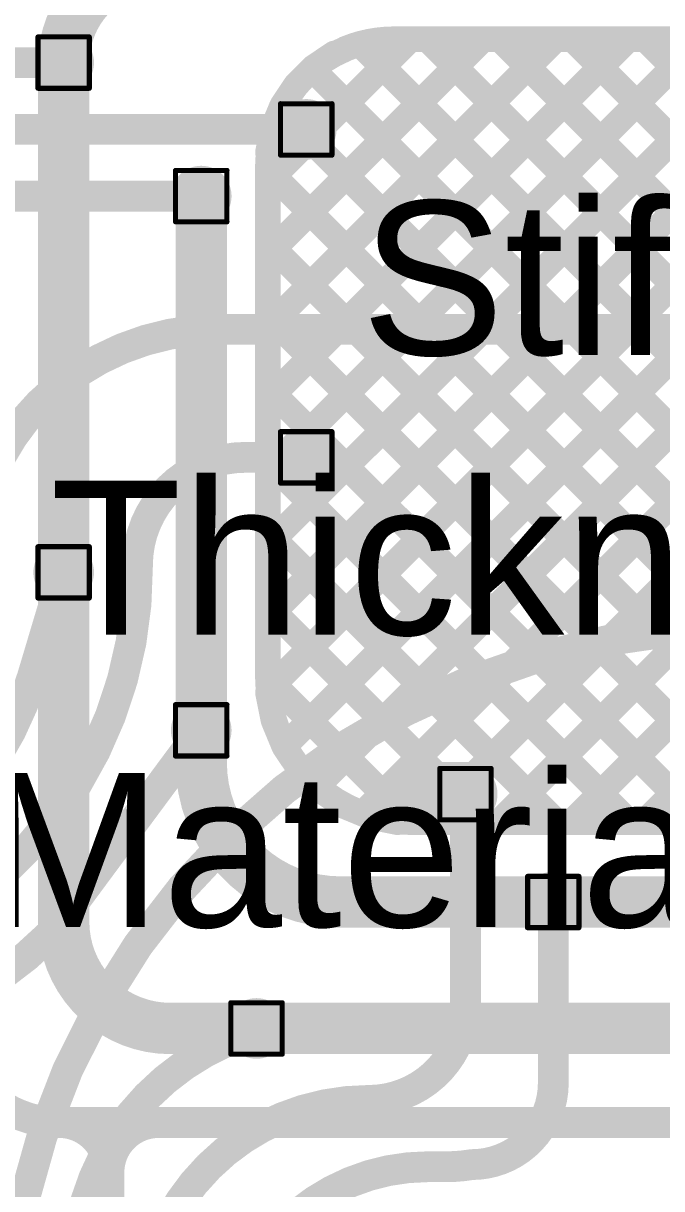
# Model space of a CAD drawing. Header units: inches. Extents: x 3 to 457, y -41 to 239.
# Drawn here: x 100.86 to 107.17, y 116.46 to 128 of the extents above; entities that cross this region are included whole.
import ezdxf

# ---------------------------------------------------------------- set-up
doc = ezdxf.new("R2010")
doc.units = ezdxf.units.IN
for name, color, linetype in [('Bottom Layer', 5, 'Continuous'), ('Drill Drawing', 1, 'Continuous'), ('Fabrication', 76, 'Continuous'), ('Top Layer', 1, 'Continuous'), ('Via Holes', 16, 'Continuous')]:
    doc.layers.add(name, color=color, linetype=linetype)
doc.styles.add('Arial', font='', dxfattribs={"height": 0.2})
doc.styles.get('Arial').set_extended_font_data('Arial')

msp = doc.modelspace()

# ---------------------------------------------------------------- hatches: boundary and pattern name
at = {"layer": 'Bottom Layer'}
h = msp.add_hatch(color=5, dxfattribs=at)
edge = h.paths.add_edge_path()
edge.add_arc((101.255, 127.607), 0.3, 0, 360)
h = msp.add_hatch(color=5, dxfattribs=at)
edge = h.paths.add_edge_path()
edge.add_arc((103.655, 126.946), 0.3, 0, 360)
h = msp.add_hatch(color=5, dxfattribs=at)
edge = h.paths.add_edge_path()
edge.add_arc((102.616, 126.286), 0.3, 0, 360)
h = msp.add_hatch(color=5, dxfattribs=at)
edge = h.paths.add_edge_path()
edge.add_arc((103.655, 123.701), 0.3, 0, 360)
h = msp.add_hatch(color=5, dxfattribs=at)
edge = h.paths.add_edge_path()
edge.add_arc((101.255, 122.563), 0.3, 0, 360)
h = msp.add_hatch(color=5, dxfattribs=at)
edge = h.paths.add_edge_path()
edge.add_arc((102.616, 121), 0.3, 0, 360)
h = msp.add_hatch(color=5, dxfattribs=at)
edge = h.paths.add_edge_path()
edge.add_arc((105.23, 120.369), 0.3, 0, 360)
h = msp.add_hatch(color=5, dxfattribs=at)
edge = h.paths.add_edge_path()
edge.add_arc((106.099, 119.301), 0.3, 0, 360)
h = msp.add_hatch(color=5, dxfattribs=at)
edge = h.paths.add_edge_path()
edge.add_arc((103.163, 118.05), 0.3, 0, 360)
at = {"layer": 'Top Layer'}
h = msp.add_hatch(color=1, dxfattribs=at)
edge = h.paths.add_edge_path()
edge.add_arc((101.255, 127.607), 0.3, 0, 360)
h = msp.add_hatch(color=1, dxfattribs=at)
edge = h.paths.add_edge_path()
edge.add_arc((103.655, 126.946), 0.3, 0, 360)
h = msp.add_hatch(color=1, dxfattribs=at)
edge = h.paths.add_edge_path()
edge.add_arc((102.616, 126.286), 0.3, 0, 360)
h = msp.add_hatch(color=1, dxfattribs=at)
edge = h.paths.add_edge_path()
edge.add_arc((103.655, 123.701), 0.3, 0, 360)
h = msp.add_hatch(color=1, dxfattribs=at)
edge = h.paths.add_edge_path()
edge.add_arc((101.255, 122.563), 0.3, 0, 360)
h = msp.add_hatch(color=1, dxfattribs=at)
edge = h.paths.add_edge_path()
edge.add_arc((102.616, 121), 0.3, 0, 360)
h = msp.add_hatch(color=1, dxfattribs=at)
edge = h.paths.add_edge_path()
edge.add_arc((105.23, 120.369), 0.3, 0, 360)
h = msp.add_hatch(color=1, dxfattribs=at)
edge = h.paths.add_edge_path()
edge.add_arc((106.099, 119.301), 0.3, 0, 360)
h = msp.add_hatch(color=1, dxfattribs=at)
edge = h.paths.add_edge_path()
edge.add_arc((103.163, 118.05), 0.3, 0, 360)
at = {"layer": 'Via Holes'}
h = msp.add_hatch(color=7, dxfattribs=at)
edge = h.paths.add_edge_path()
edge.add_arc((101.255, 127.607), 0.15, 0, 360)
h = msp.add_hatch(color=7, dxfattribs=at)
edge = h.paths.add_edge_path()
edge.add_arc((103.655, 126.946), 0.15, 0, 360)
h = msp.add_hatch(color=7, dxfattribs=at)
edge = h.paths.add_edge_path()
edge.add_arc((102.616, 126.286), 0.15, 0, 360)
h = msp.add_hatch(color=7, dxfattribs=at)
edge = h.paths.add_edge_path()
edge.add_arc((103.655, 123.701), 0.15, 0, 360)
h = msp.add_hatch(color=7, dxfattribs=at)
edge = h.paths.add_edge_path()
edge.add_arc((101.255, 122.563), 0.15, 0, 360)
h = msp.add_hatch(color=7, dxfattribs=at)
edge = h.paths.add_edge_path()
edge.add_arc((102.616, 121), 0.15, 0, 360)
h = msp.add_hatch(color=7, dxfattribs=at)
edge = h.paths.add_edge_path()
edge.add_arc((105.23, 120.369), 0.15, 0, 360)
h = msp.add_hatch(color=7, dxfattribs=at)
edge = h.paths.add_edge_path()
edge.add_arc((106.099, 119.301), 0.15, 0, 360)
h = msp.add_hatch(color=7, dxfattribs=at)
edge = h.paths.add_edge_path()
edge.add_arc((103.163, 118.05), 0.15, 0, 360)

# ---------------------------------------------------------------- linework, layer by layer
at = {"layer": 'Bottom Layer', "const_width": 0.305}
for points in [[(85.566, 127.607), (101.255, 127.607)], [(85.566, 126.946), (103.655, 126.946)], [(85.566, 126.286), (102.616, 126.286)], [(102.794, 124.968), (110.973, 124.968)], [(103.051, 123.701), (103.655, 123.701)], [(100.945, 121.527), (101.255, 122.563)], [(101.985, 122.637), (101.985, 122.623)], [(101.56, 119.574), (102.616, 121)], [(105.23, 120.369), (105.23, 120.396)], [(105.23, 118.296), (105.23, 120.369)], [(101.138, 119.003), (101.56, 119.574)], [(106.099, 117.509), (106.099, 119.301)], [(102.87, 117.922), (103.163, 118.05)], [(104.861, 116.682), (105.044, 116.682)]]:
    msp.add_lwpolyline(points, dxfattribs=at)
at = {"layer": 'Bottom Layer', "const_width": 0.152}
for points in [[(101.178, 127.607, 1), (101.331, 127.607, 1)], [(103.579, 126.946, 1), (103.731, 126.946, 1)], [(102.54, 126.286, 1), (102.692, 126.286, 1)], [(102.718, 124.968, 1), (102.87, 124.968, 1)], [(102.718, 124.968, 1), (102.87, 124.968, 1)], [(100.94, 124.231, 1), (101.092, 124.231, 1)], [(100.94, 124.231, 1), (101.092, 124.231, 1)], [(102.974, 123.701, 1), (103.127, 123.701, 1)], [(102.974, 123.701, 1), (103.127, 123.701, 1)], [(103.579, 123.701, 1), (103.731, 123.701, 1)], [(101.178, 122.563, 1), (101.331, 122.563, 1)], [(101.909, 122.637, 1), (102.061, 122.637, 1)], [(101.909, 122.637, 1), (102.061, 122.637, 1)], [(101.909, 122.623, 1), (102.061, 122.623, 1)], [(101.909, 122.623, 1), (102.061, 122.623, 1)], [(100.869, 121.527, 1), (101.021, 121.527, 1)], [(100.869, 121.527, 1), (101.021, 121.527, 1)], [(102.54, 121, 1), (102.692, 121, 1)], [(105.154, 120.396, 1), (105.306, 120.396, 1)], [(105.154, 120.369, 1), (105.306, 120.369, 1)], [(105.154, 120.369, 1), (105.306, 120.369, 1)], [(101.484, 119.574, 1), (101.636, 119.574, 1)], [(101.484, 119.574, 1), (101.636, 119.574, 1)], [(106.023, 119.301, 1), (106.175, 119.301, 1)], [(101.033, 118.97, 1), (101.186, 118.97, 1)], [(101.033, 118.97, 1), (101.186, 118.97, 1)], [(101.061, 119.003, 1), (101.214, 119.003, 1)], [(101.061, 119.003, 1), (101.214, 119.003, 1)], [(105.154, 118.296, 1), (105.306, 118.296, 1)], [(105.154, 118.296, 1), (105.306, 118.296, 1)], [(103.087, 118.05, 1), (103.239, 118.05, 1)], [(102.794, 117.922, 1), (102.947, 117.922, 1)], [(102.794, 117.922, 1), (102.947, 117.922, 1)], [(106.023, 117.509, 1), (106.175, 117.509, 1)], [(106.023, 117.509, 1), (106.175, 117.509, 1)], [(104.195, 117.338, 1), (104.348, 117.338, 1)], [(104.195, 117.338, 1), (104.348, 117.338, 1)], [(105.746, 116.901, 1), (105.898, 116.901, 1)], [(105.746, 116.901, 1), (105.898, 116.901, 1)], [(102.614, 116.682, 1), (102.766, 116.682, 1)], [(102.614, 116.682, 1), (102.766, 116.682, 1)], [(104.785, 116.682, 1), (104.937, 116.682, 1)], [(104.785, 116.682, 1), (104.937, 116.682, 1)], [(104.968, 116.682, 1), (105.12, 116.682, 1)], [(104.968, 116.682, 1), (105.12, 116.682, 1)], [(105.216, 116.703, 1), (105.369, 116.703, 1)], [(105.216, 116.703, 1), (105.369, 116.703, 1)]]:
    msp.add_lwpolyline(points, format="xyb", close=True, dxfattribs=at)
at = {"layer": 'Bottom Layer', "const_width": 0.305}
for points in [[(101.016, 124.231, -0.198912), (102.794, 124.968)], [(100.387, 122.712, -0.198912), (101.016, 124.231)], [(101.985, 122.637, -0.413654), (103.051, 123.701)], [(101.985, 122.623, -0.213712), (100.661, 119.597)], [(100.677, 114.192, -0.432701), (108.031, 122.022)], [(100.945, 121.527, -0.331581), (97.924, 119.276)], [(101.11, 118.97, -0.199265), (98.661, 117.955)], [(101.138, 119.003, -0.035563), (101.11, 118.97)], [(105.23, 118.296, -0.414214), (104.272, 117.338)], [(101.371, 115.632, -0.298251), (102.87, 117.922)], [(106.099, 117.509, -0.216964), (105.822, 116.901)], [(102.69, 116.682, -0.198912), (104.272, 117.338)], [(105.822, 116.901, -0.180981), (105.293, 116.703)], [(102.033, 115.097, -0.198912), (102.69, 116.682)], [(103.434, 116.091, -0.198912), (104.861, 116.682)], [(105.293, 116.703, -0.041918), (105.044, 116.682)]]:
    msp.add_lwpolyline(points, format="xyb", dxfattribs=at)
at = {"layer": 'Drill Drawing', "const_width": 0.0508}
for points in [[(101.001, 127.861), (101.509, 127.861)], [(101.001, 127.353), (101.001, 127.861)], [(101.509, 127.353), (101.509, 127.861)], [(101.001, 127.353), (101.509, 127.353)], [(103.401, 127.2), (103.909, 127.2)], [(103.401, 126.692), (103.401, 127.2)], [(103.909, 126.692), (103.909, 127.2)], [(103.401, 126.692), (103.909, 126.692)], [(102.362, 126.54), (102.87, 126.54)], [(102.362, 126.032), (102.362, 126.54)], [(102.87, 126.032), (102.87, 126.54)], [(102.362, 126.032), (102.87, 126.032)], [(103.401, 123.955), (103.909, 123.955)], [(103.401, 123.447), (103.401, 123.955)], [(103.909, 123.447), (103.909, 123.955)], [(103.401, 123.447), (103.909, 123.447)], [(101.001, 122.817), (101.509, 122.817)], [(101.001, 122.309), (101.001, 122.817)], [(101.509, 122.309), (101.509, 122.817)], [(101.001, 122.309), (101.509, 122.309)], [(102.362, 121.254), (102.87, 121.254)], [(102.362, 120.746), (102.362, 121.254)], [(102.87, 120.746), (102.87, 121.254)], [(102.362, 120.746), (102.87, 120.746)], [(104.976, 120.623), (105.484, 120.623)], [(104.976, 120.115), (104.976, 120.623)], [(105.484, 120.115), (105.484, 120.623)], [(104.976, 120.115), (105.484, 120.115)], [(105.845, 119.555), (106.353, 119.555)], [(105.845, 119.047), (105.845, 119.555)], [(106.353, 119.047), (106.353, 119.555)], [(105.845, 119.047), (106.353, 119.047)], [(102.909, 118.304), (103.417, 118.304)], [(102.909, 117.796), (102.909, 118.304)], [(103.417, 117.796), (103.417, 118.304)], [(102.909, 117.796), (103.417, 117.796)]]:
    msp.add_lwpolyline(points, dxfattribs=at)
at = {"layer": 'Drill Drawing', "const_width": 0.0254}
for points in [[(100.988, 127.861, 1), (101.013, 127.861, 1)], [(100.988, 127.861, 1), (101.013, 127.861, 1)], [(101.496, 127.861, 1), (101.521, 127.861, 1)], [(101.496, 127.861, 1), (101.521, 127.861, 1)], [(100.988, 127.353, 1), (101.013, 127.353, 1)], [(100.988, 127.353, 1), (101.013, 127.353, 1)], [(101.496, 127.353, 1), (101.521, 127.353, 1)], [(101.496, 127.353, 1), (101.521, 127.353, 1)], [(103.388, 127.2, 1), (103.414, 127.2, 1)], [(103.388, 127.2, 1), (103.414, 127.2, 1)], [(103.896, 127.2, 1), (103.922, 127.2, 1)], [(103.896, 127.2, 1), (103.922, 127.2, 1)], [(103.388, 126.692, 1), (103.414, 126.692, 1)], [(103.388, 126.692, 1), (103.414, 126.692, 1)], [(103.896, 126.692, 1), (103.922, 126.692, 1)], [(103.896, 126.692, 1), (103.922, 126.692, 1)], [(102.349, 126.54, 1), (102.375, 126.54, 1)], [(102.349, 126.54, 1), (102.375, 126.54, 1)], [(102.857, 126.54, 1), (102.883, 126.54, 1)], [(102.857, 126.54, 1), (102.883, 126.54, 1)], [(102.349, 126.032, 1), (102.375, 126.032, 1)], [(102.349, 126.032, 1), (102.375, 126.032, 1)], [(102.857, 126.032, 1), (102.883, 126.032, 1)], [(102.857, 126.032, 1), (102.883, 126.032, 1)], [(103.388, 123.955, 1), (103.414, 123.955, 1)], [(103.388, 123.955, 1), (103.414, 123.955, 1)], [(103.896, 123.955, 1), (103.922, 123.955, 1)], [(103.896, 123.955, 1), (103.922, 123.955, 1)], [(103.388, 123.447, 1), (103.414, 123.447, 1)], [(103.388, 123.447, 1), (103.414, 123.447, 1)], [(103.896, 123.447, 1), (103.922, 123.447, 1)], [(103.896, 123.447, 1), (103.922, 123.447, 1)], [(100.988, 122.817, 1), (101.013, 122.817, 1)], [(100.988, 122.817, 1), (101.013, 122.817, 1)], [(101.496, 122.817, 1), (101.521, 122.817, 1)], [(101.496, 122.817, 1), (101.521, 122.817, 1)], [(100.988, 122.309, 1), (101.013, 122.309, 1)], [(100.988, 122.309, 1), (101.013, 122.309, 1)], [(101.496, 122.309, 1), (101.521, 122.309, 1)], [(101.496, 122.309, 1), (101.521, 122.309, 1)], [(102.349, 121.254, 1), (102.375, 121.254, 1)], [(102.349, 121.254, 1), (102.375, 121.254, 1)], [(102.857, 121.254, 1), (102.883, 121.254, 1)], [(102.857, 121.254, 1), (102.883, 121.254, 1)], [(102.349, 120.746, 1), (102.375, 120.746, 1)], [(102.349, 120.746, 1), (102.375, 120.746, 1)], [(102.857, 120.746, 1), (102.883, 120.746, 1)], [(102.857, 120.746, 1), (102.883, 120.746, 1)], [(104.963, 120.623, 1), (104.988, 120.623, 1)], [(104.963, 120.623, 1), (104.988, 120.623, 1)], [(105.471, 120.623, 1), (105.496, 120.623, 1)], [(105.471, 120.623, 1), (105.496, 120.623, 1)], [(104.963, 120.115, 1), (104.988, 120.115, 1)], [(104.963, 120.115, 1), (104.988, 120.115, 1)], [(105.471, 120.115, 1), (105.496, 120.115, 1)], [(105.471, 120.115, 1), (105.496, 120.115, 1)], [(105.832, 119.555, 1), (105.857, 119.555, 1)], [(105.832, 119.555, 1), (105.857, 119.555, 1)], [(106.34, 119.555, 1), (106.365, 119.555, 1)], [(106.34, 119.555, 1), (106.365, 119.555, 1)], [(105.832, 119.047, 1), (105.857, 119.047, 1)], [(105.832, 119.047, 1), (105.857, 119.047, 1)], [(106.34, 119.047, 1), (106.365, 119.047, 1)], [(106.34, 119.047, 1), (106.365, 119.047, 1)], [(102.896, 118.304, 1), (102.922, 118.304, 1)], [(102.896, 118.304, 1), (102.922, 118.304, 1)], [(103.404, 118.304, 1), (103.43, 118.304, 1)], [(103.404, 118.304, 1), (103.43, 118.304, 1)], [(102.896, 117.796, 1), (102.922, 117.796, 1)], [(102.896, 117.796, 1), (102.922, 117.796, 1)], [(103.404, 117.796, 1), (103.43, 117.796, 1)], [(103.404, 117.796, 1), (103.43, 117.796, 1)]]:
    msp.add_lwpolyline(points, format="xyb", close=True, dxfattribs=at)
at = {"layer": 'Top Layer'}
for points, const_width in [([(101.255, 127.607, -0.215742), (101.582, 128.33)], 0.508), ([(104.045, 127.744, -0.04896), (104.278, 127.814)], 0.254), ([(104.279, 127.814, -0.048484), (104.519, 127.838)], 0.254), ([(103.276, 126.594, -0.303317), (104.045, 127.743)], 0.254), ([(104.699, 120.091, -0.414214), (103.276, 121.514)], 0.254), ([(103.993, 119.301, -0.414214), (102.616, 120.678)], 0.508), ([(102.309, 118.05, -0.414214), (101.255, 119.105)], 0.508), ([(101.212, 117.119, -0.414214), (100.152, 118.179)], 0.305), ([(101.212, 117.119, -0.414214), (101.703, 116.629)], 0.305), ([(101.703, 116.629, -0.414214), (102.193, 117.119)], 0.305)]:
    msp.add_lwpolyline(points, format="xyb", dxfattribs=dict(at, const_width=const_width))
for points, const_width in [([(103.276, 122.835), (108.279, 127.838)], 0.254), ([(103.276, 123.554), (107.561, 127.838)], 0.254), ([(103.276, 122.117), (108.998, 127.838)], 0.254), ([(103.276, 125.709), (105.406, 127.838)], 0.254), ([(103.276, 126.427), (104.687, 127.838)], 0.254), ([(103.276, 124.272), (106.843, 127.838)], 0.254), ([(103.276, 124.991), (106.124, 127.838)], 0.254), ([(103.281, 121.403), (109.716, 127.838)], 0.254), ([(103.443, 120.846), (110.435, 127.838)], 0.254), ([(103.76, 120.445), (111.153, 127.838)], 0.254), ([(103.76, 120.445), (111.153, 127.838)], 0.254), ([(104.182, 127.791), (111.882, 120.091)], 0.254), ([(104.211, 120.178), (111.871, 127.838)], 0.254), ([(104.521, 127.838), (124.839, 127.838)], 0.254), ([(104.843, 120.091), (112.59, 127.838)], 0.254), ([(104.853, 127.838), (112.6, 120.091)], 0.254), ([(105.561, 120.091), (113.308, 127.838)], 0.254), ([(105.572, 127.838), (113.319, 120.091)], 0.254), ([(106.28, 120.091), (114.027, 127.838)], 0.254), ([(106.29, 127.838), (114.037, 120.091)], 0.254), ([(106.998, 120.091), (114.745, 127.838)], 0.254), ([(107.009, 127.838), (114.756, 120.091)], 0.254), ([(101.255, 122.563), (101.255, 127.607)], 0.508), ([(103.728, 127.56), (103.931, 127.697)], 0.254), ([(103.554, 127.387), (103.728, 127.56)], 0.254), ([(103.714, 127.541), (111.163, 120.091)], 0.254), ([(103.418, 127.183), (103.554, 127.387)], 0.254), ([(103.324, 126.957), (103.418, 127.183)], 0.254), ([(103.401, 127.136), (110.445, 120.091)], 0.254), ([(103.276, 126.716), (103.324, 126.957)], 0.254), ([(103.276, 121.514), (103.276, 126.594)], 0.254), ([(103.276, 121.514), (103.276, 126.594)], 0.254), ([(103.276, 126.541), (109.727, 120.091)], 0.254), ([(102.616, 121), (102.616, 126.286)], 0.508), ([(103.276, 125.823), (109.008, 120.091)], 0.254), ([(103.276, 125.105), (108.29, 120.091)], 0.254), ([(103.276, 124.386), (107.571, 120.091)], 0.254), ([(103.276, 123.668), (106.853, 120.091)], 0.254), ([(103.276, 122.949), (106.135, 120.091)], 0.254), ([(101.255, 119.105), (101.255, 122.563)], 0.508), ([(103.276, 122.231), (105.416, 120.091)], 0.254), ([(103.276, 121.512), (104.698, 120.091)], 0.254), ([(103.276, 121.374), (103.331, 121.099)], 0.254), ([(102.616, 120.678), (102.616, 121)], 0.508), ([(103.331, 121.099), (103.438, 120.84)], 0.254), ([(103.438, 120.84), (103.594, 120.607)], 0.254), ([(103.594, 120.607), (103.792, 120.409)], 0.254), ([(104.672, 120.369), (105.23, 120.369)], 0.635), ([(103.792, 120.409), (104.025, 120.253)], 0.254), ([(104.025, 120.253), (104.284, 120.146)], 0.254), ([(104.284, 120.146), (104.559, 120.091)], 0.254), ([(104.699, 120.091), (124.562, 120.091)], 0.254), ([(103.993, 119.301), (106.099, 119.301)], 0.508), ([(106.099, 119.301), (112.264, 119.301)], 0.508), ([(102.309, 118.05), (103.163, 118.05)], 0.508), ([(103.163, 118.05), (109.719, 118.05)], 0.508), ([(101.212, 117.119), (102.193, 117.119)], 0.305), ([(102.193, 117.119), (109.229, 117.119)], 0.305), ([(101.703, 110.124), (101.703, 116.629)], 0.305)]:
    msp.add_lwpolyline(points, dxfattribs=dict(at, const_width=const_width))
for points, const_width in [([(104.118, 127.791, 1), (104.245, 127.791, 1)], 0.127), ([(104.214, 127.814, 1), (104.341, 127.814, 1)], 0.127), ([(104.215, 127.814, 1), (104.342, 127.814, 1)], 0.127), ([(104.455, 127.838, 1), (104.582, 127.838, 1)], 0.127), ([(104.457, 127.838, 1), (104.585, 127.838, 1)], 0.127), ([(104.624, 127.838, 1), (104.751, 127.838, 1)], 0.127), ([(104.79, 127.838, 1), (104.917, 127.838, 1)], 0.127), ([(105.342, 127.838, 1), (105.469, 127.838, 1)], 0.127), ([(105.508, 127.838, 1), (105.635, 127.838, 1)], 0.127), ([(106.061, 127.838, 1), (106.188, 127.838, 1)], 0.127), ([(106.227, 127.838, 1), (106.354, 127.838, 1)], 0.127), ([(106.779, 127.838, 1), (106.906, 127.838, 1)], 0.127), ([(106.945, 127.838, 1), (107.072, 127.838, 1)], 0.127), ([(101.128, 127.607, 1), (101.382, 127.607, 1)], 0.254), ([(101.128, 127.607, 1), (101.382, 127.607, 1)], 0.254), ([(103.868, 127.697, 1), (103.995, 127.697, 1)], 0.127), ([(103.981, 127.744, 1), (104.108, 127.744, 1)], 0.127), ([(103.981, 127.743, 1), (104.108, 127.743, 1)], 0.127), ([(103.65, 127.541, 1), (103.777, 127.541, 1)], 0.127), ([(103.664, 127.56, 1), (103.791, 127.56, 1)], 0.127), ([(103.664, 127.56, 1), (103.791, 127.56, 1)], 0.127), ([(103.491, 127.387, 1), (103.618, 127.387, 1)], 0.127), ([(103.491, 127.387, 1), (103.618, 127.387, 1)], 0.127), ([(103.355, 127.183, 1), (103.482, 127.183, 1)], 0.127), ([(103.355, 127.183, 1), (103.482, 127.183, 1)], 0.127), ([(103.337, 127.136, 1), (103.464, 127.136, 1)], 0.127), ([(103.261, 126.957, 1), (103.388, 126.957, 1)], 0.127), ([(103.261, 126.957, 1), (103.388, 126.957, 1)], 0.127), ([(103.213, 126.716, 1), (103.34, 126.716, 1)], 0.127), ([(103.213, 126.594, 1), (103.34, 126.594, 1)], 0.127), ([(103.213, 126.594, 1), (103.34, 126.594, 1)], 0.127), ([(103.213, 126.594, 1), (103.34, 126.594, 1)], 0.127), ([(103.213, 126.541, 1), (103.34, 126.541, 1)], 0.127), ([(102.489, 126.286, 1), (102.743, 126.286, 1)], 0.254), ([(103.213, 126.427, 1), (103.34, 126.427, 1)], 0.127), ([(103.213, 125.823, 1), (103.34, 125.823, 1)], 0.127), ([(103.213, 125.709, 1), (103.34, 125.709, 1)], 0.127), ([(103.213, 125.105, 1), (103.34, 125.105, 1)], 0.127), ([(103.213, 124.991, 1), (103.34, 124.991, 1)], 0.127), ([(103.213, 124.386, 1), (103.34, 124.386, 1)], 0.127), ([(103.213, 124.272, 1), (103.34, 124.272, 1)], 0.127), ([(103.213, 123.668, 1), (103.34, 123.668, 1)], 0.127), ([(103.213, 123.554, 1), (103.34, 123.554, 1)], 0.127), ([(103.213, 122.949, 1), (103.34, 122.949, 1)], 0.127), ([(103.213, 122.835, 1), (103.34, 122.835, 1)], 0.127), ([(101.128, 122.563, 1), (101.382, 122.563, 1)], 0.254), ([(101.128, 122.563, 1), (101.382, 122.563, 1)], 0.254), ([(103.213, 122.231, 1), (103.34, 122.231, 1)], 0.127), ([(103.213, 122.117, 1), (103.34, 122.117, 1)], 0.127), ([(103.213, 121.514, 1), (103.34, 121.514, 1)], 0.127), ([(103.213, 121.514, 1), (103.34, 121.514, 1)], 0.127), ([(103.213, 121.514, 1), (103.34, 121.514, 1)], 0.127), ([(103.213, 121.512, 1), (103.34, 121.512, 1)], 0.127), ([(103.213, 121.374, 1), (103.34, 121.374, 1)], 0.127), ([(103.217, 121.403, 1), (103.344, 121.403, 1)], 0.127), ([(102.489, 121, 1), (102.743, 121, 1)], 0.254), ([(102.489, 121, 1), (102.743, 121, 1)], 0.254), ([(103.268, 121.099, 1), (103.395, 121.099, 1)], 0.127), ([(103.268, 121.099, 1), (103.395, 121.099, 1)], 0.127), ([(103.375, 120.84, 1), (103.502, 120.84, 1)], 0.127), ([(103.375, 120.84, 1), (103.502, 120.84, 1)], 0.127), ([(103.379, 120.846, 1), (103.506, 120.846, 1)], 0.127), ([(102.489, 120.678, 1), (102.743, 120.678, 1)], 0.254), ([(102.489, 120.678, 1), (102.743, 120.678, 1)], 0.254), ([(103.53, 120.607, 1), (103.657, 120.607, 1)], 0.127), ([(103.53, 120.607, 1), (103.657, 120.607, 1)], 0.127), ([(104.513, 120.369, 1), (104.831, 120.369, 1)], 0.318), ([(105.071, 120.369, 1), (105.388, 120.369, 1)], 0.318), ([(103.696, 120.445, 1), (103.823, 120.445, 1)], 0.127), ([(103.696, 120.445, 1), (103.823, 120.445, 1)], 0.127), ([(103.729, 120.409, 1), (103.856, 120.409, 1)], 0.127), ([(103.729, 120.409, 1), (103.856, 120.409, 1)], 0.127), ([(103.962, 120.253, 1), (104.089, 120.253, 1)], 0.127), ([(103.962, 120.253, 1), (104.089, 120.253, 1)], 0.127), ([(104.147, 120.178, 1), (104.274, 120.178, 1)], 0.127), ([(104.22, 120.146, 1), (104.347, 120.146, 1)], 0.127), ([(104.22, 120.146, 1), (104.347, 120.146, 1)], 0.127), ([(104.495, 120.091, 1), (104.622, 120.091, 1)], 0.127), ([(104.634, 120.091, 1), (104.761, 120.091, 1)], 0.127), ([(104.635, 120.091, 1), (104.762, 120.091, 1)], 0.127), ([(104.635, 120.091, 1), (104.762, 120.091, 1)], 0.127), ([(104.779, 120.091, 1), (104.906, 120.091, 1)], 0.127), ([(105.353, 120.091, 1), (105.48, 120.091, 1)], 0.127), ([(105.498, 120.091, 1), (105.625, 120.091, 1)], 0.127), ([(106.071, 120.091, 1), (106.198, 120.091, 1)], 0.127), ([(106.216, 120.091, 1), (106.343, 120.091, 1)], 0.127), ([(106.789, 120.091, 1), (106.916, 120.091, 1)], 0.127), ([(106.935, 120.091, 1), (107.062, 120.091, 1)], 0.127), ([(103.866, 119.301, 1), (104.12, 119.301, 1)], 0.254), ([(103.866, 119.301, 1), (104.12, 119.301, 1)], 0.254), ([(105.972, 119.301, 1), (106.226, 119.301, 1)], 0.254), ([(105.972, 119.301, 1), (106.226, 119.301, 1)], 0.254), ([(101.128, 119.105, 1), (101.382, 119.105, 1)], 0.254), ([(101.128, 119.105, 1), (101.382, 119.105, 1)], 0.254), ([(102.182, 118.05, 1), (102.436, 118.05, 1)], 0.254), ([(102.182, 118.05, 1), (102.436, 118.05, 1)], 0.254), ([(103.036, 118.05, 1), (103.29, 118.05, 1)], 0.254), ([(103.036, 118.05, 1), (103.29, 118.05, 1)], 0.254), ([(101.136, 117.119, 1), (101.288, 117.119, 1)], 0.152), ([(101.136, 117.119, 1), (101.288, 117.119, 1)], 0.152), ([(101.136, 117.119, 1), (101.288, 117.119, 1)], 0.152), ([(102.117, 117.119, 1), (102.27, 117.119, 1)], 0.152), ([(102.117, 117.119, 1), (102.27, 117.119, 1)], 0.152), ([(102.117, 117.119, 1), (102.27, 117.119, 1)], 0.152), ([(101.627, 116.629, 1), (101.779, 116.629, 1)], 0.152), ([(101.627, 116.629, 1), (101.779, 116.629, 1)], 0.152), ([(101.627, 116.629, 1), (101.779, 116.629, 1)], 0.152)]:
    msp.add_lwpolyline(points, format="xyb", close=True, dxfattribs=dict(at, const_width=const_width))

# ---------------------------------------------------------------- texts
at = {"layer": 'Fabrication', "style": 'Arial'}
for s, p in [('Stiffener Area', (104.196, 124.714)), ('Thickness : 0.25mm', (101.122, 121.945)), ('Material : Polyimide', (100.458, 119.054))]:
    msp.add_text(s, height=1.524, dxfattribs=at).set_placement(p)

doc.saveas('drawing.dxf')
